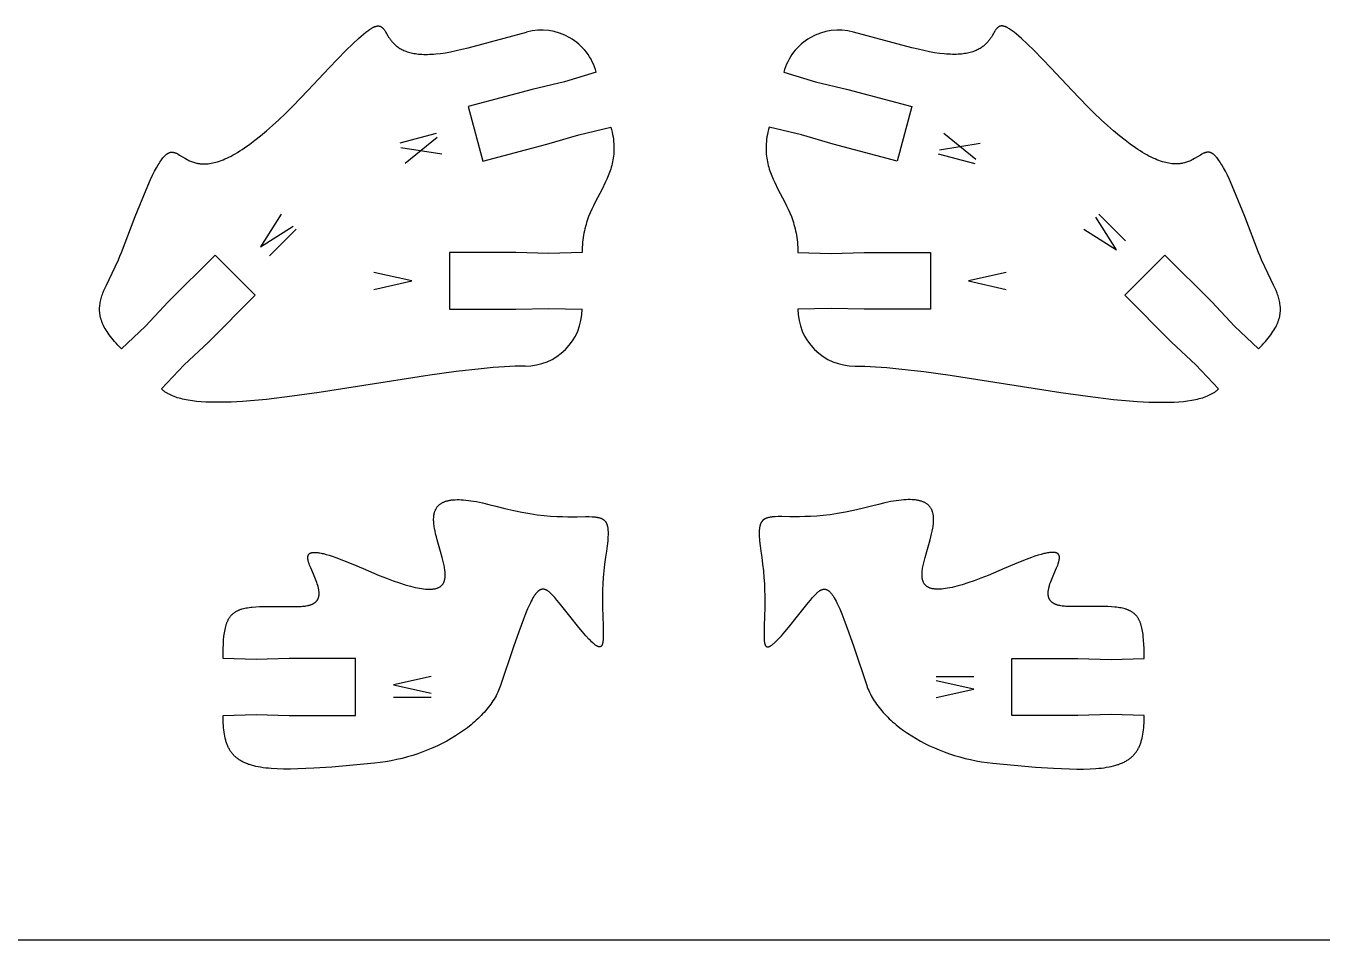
# Model space of a CAD drawing. Extents: x 1 to 221, y 1 to 131.
# Drawn here: x 76.3 to 144.8, y 1.1 to 49.4 of the extents above; entities that cross this region are included whole.
import ezdxf

# ---------------------------------------------------------------- set-up
doc = ezdxf.new("R2010")
doc.units = 0
doc.header["$MEASUREMENT"] = 0
doc.layers.add('DEFAULT', color=18, linetype='CONTINUOUS')

msp = doc.modelspace()

# ---------------------------------------------------------------- linework, layer by layer
at = {"layer": 'DEFAULT', "color": 1}
for p, q in [((99.676, 48.266), (102.763, 49.091)), ((123.103, 48.266), (120.017, 49.091)), ((106.439, 46.971), (104.759, 46.47)), ((116.341, 46.971), (118.02, 46.47)), ((103.059, 46.064), (99.676, 45.161)), ((104.759, 46.47), (103.059, 46.064)), ((118.02, 46.47), (119.72, 46.064)), ((119.72, 46.064), (123.103, 45.161)), ((99.676, 45.161), (100.452, 42.265)), ((123.103, 45.161), (122.327, 42.265)), ((105.511, 43.669), (107.215, 44.075)), ((117.269, 43.669), (115.565, 44.075)), ((100.452, 42.265), (103.835, 43.168)), ((103.835, 43.168), (105.511, 43.669)), ((118.944, 43.168), (117.269, 43.669)), ((122.327, 42.265), (118.944, 43.168)), ((86.313, 37.312), (83.84, 34.839)), ((88.433, 35.192), (86.313, 37.312)), ((98.692, 37.45), (98.692, 34.451)), ((102.191, 37.45), (98.692, 37.45)), ((103.941, 37.4), (102.191, 37.45)), ((105.691, 37.45), (103.941, 37.4)), ((117.089, 37.45), (118.838, 37.4)), ((118.838, 37.4), (120.588, 37.45)), ((120.588, 37.45), (124.088, 37.45)), ((124.088, 37.45), (124.088, 34.451)), ((134.346, 35.192), (136.467, 37.312)), ((136.467, 37.312), (138.94, 34.839)), ((85.96, 32.719), (88.433, 35.192)), ((136.819, 32.719), (134.346, 35.192)), ((83.84, 34.839), (82.637, 33.566)), ((98.692, 34.451), (102.191, 34.451)), ((102.191, 34.451), (103.941, 34.5)), ((103.941, 34.5), (105.691, 34.451)), ((118.838, 34.5), (117.089, 34.451)), ((120.588, 34.451), (118.838, 34.5)), ((124.088, 34.451), (120.588, 34.451)), ((138.94, 34.839), (140.143, 33.566)), ((82.637, 33.566), (81.363, 32.363)), ((140.143, 33.566), (141.416, 32.363)), ((84.686, 31.516), (85.96, 32.719)), ((138.093, 31.516), (136.819, 32.719)), ((83.483, 30.242), (84.686, 31.516)), ((139.296, 30.242), (138.093, 31.516)), ((88.48, 15.954), (86.73, 16.004)), ((90.229, 16.004), (88.48, 15.954)), ((93.729, 16.004), (90.229, 16.004)), ((93.729, 13.005), (93.729, 16.004)), ((128.378, 13.005), (128.378, 16.004)), ((128.378, 16.004), (131.877, 16.004)), ((131.877, 16.004), (133.627, 15.954)), ((133.627, 15.954), (135.377, 16.004)), ((86.73, 13.005), (88.48, 13.054)), ((88.48, 13.054), (90.229, 13.005)), ((90.229, 13.005), (93.729, 13.005)), ((131.877, 13.005), (128.378, 13.005)), ((133.627, 13.054), (131.877, 13.005)), ((135.377, 13.005), (133.627, 13.054)), ((209.39, 1.138), (13.39, 1.138))]:
    msp.add_line(p, q, dxfattribs=at)
at = {"layer": 'DEFAULT', "color": 250}
for p, q in [((97.989, 43.734), (96.061, 43.218)), ((98.047, 43.519), (96.349, 42.142)), ((124.559, 42.873), (126.719, 43.216)), ((126.488, 42.356), (124.79, 43.733)), ((96.118, 43.002), (98.278, 42.659)), ((124.502, 42.658), (126.43, 42.141)), ((132.974, 39.471), (134.385, 38.059)), ((90.593, 38.684), (89.181, 37.272)), ((124.381, 15.06), (126.378, 15.06)), ((97.726, 13.947), (95.729, 13.947))]:
    msp.add_line(p, q, dxfattribs=at)
at = {"layer": 'DEFAULT', "color": 1}
for points in [[(91.209, 46.004), (92.34, 47.209), (93.22, 48.114), (93.578, 48.465), (93.886, 48.753), (94.024, 48.875), (94.151, 48.983), (94.267, 49.078), (94.375, 49.16), (94.425, 49.196), (94.474, 49.229), (94.52, 49.259), (94.564, 49.287), (94.607, 49.311), (94.647, 49.333), (94.667, 49.343), (94.686, 49.352), (94.705, 49.36), (94.723, 49.368), (94.741, 49.376), (94.758, 49.382), (94.775, 49.388), (94.792, 49.393), (94.808, 49.398), (94.824, 49.402), (94.84, 49.406), (94.855, 49.409), (94.87, 49.411), (94.885, 49.413), (94.899, 49.414), (94.913, 49.415), (94.927, 49.415), (94.94, 49.415), (94.953, 49.414), (94.966, 49.413), (94.979, 49.411), (94.991, 49.408), (95.003, 49.405), (95.015, 49.402), (95.026, 49.398), (95.038, 49.394), (95.049, 49.389), (95.06, 49.384), (95.071, 49.378), (95.081, 49.372), (95.092, 49.365), (95.102, 49.358), (95.112, 49.351), (95.122, 49.343), (95.132, 49.335), (95.141, 49.326), (95.151, 49.317), (95.16, 49.308), (95.17, 49.298), (95.179, 49.288), (95.188, 49.278), (95.197, 49.267), (95.215, 49.245), (95.233, 49.221), (95.25, 49.196), (95.268, 49.17), (95.285, 49.143), (95.434, 48.898), (95.476, 48.83), (95.521, 48.762), (95.545, 48.727), (95.57, 48.693), (95.596, 48.658), (95.624, 48.623), (95.652, 48.588), (95.682, 48.554), (95.713, 48.52), (95.746, 48.486), (95.78, 48.452), (95.815, 48.419), (95.853, 48.386), (95.891, 48.354), (95.932, 48.322), (95.975, 48.291), (96.019, 48.261), (96.066, 48.231), (96.115, 48.203), (96.165, 48.175), (96.218, 48.148), (96.274, 48.123), (96.331, 48.098), (96.391, 48.075), (96.454, 48.053), (96.519, 48.033), (96.587, 48.013), (96.657, 47.996), (96.731, 47.979), (96.807, 47.965), (96.886, 47.952), (96.968, 47.941), (97.053, 47.931), (97.141, 47.924), (97.233, 47.918), (97.328, 47.914), (97.426, 47.913), (97.527, 47.913), (97.632, 47.916), (97.741, 47.921), (97.853, 47.928), (97.969, 47.938), (98.212, 47.965), (98.471, 48.002), (98.747, 48.051), (99.039, 48.11), (99.348, 48.182), (99.676, 48.266)], [(131.57, 46.004), (130.439, 47.209), (129.559, 48.114), (129.202, 48.465), (128.893, 48.753), (128.756, 48.875), (128.629, 48.983), (128.512, 49.078), (128.404, 49.16), (128.354, 49.196), (128.305, 49.229), (128.259, 49.259), (128.215, 49.287), (128.173, 49.311), (128.132, 49.333), (128.113, 49.343), (128.093, 49.352), (128.075, 49.36), (128.056, 49.368), (128.039, 49.376), (128.021, 49.382), (128.004, 49.388), (127.987, 49.393), (127.971, 49.398), (127.955, 49.402), (127.939, 49.406), (127.924, 49.409), (127.909, 49.411), (127.894, 49.413), (127.88, 49.414), (127.866, 49.415), (127.852, 49.415), (127.839, 49.415), (127.826, 49.414), (127.813, 49.413), (127.801, 49.411), (127.788, 49.408), (127.776, 49.405), (127.764, 49.402), (127.753, 49.398), (127.741, 49.394), (127.73, 49.389), (127.719, 49.384), (127.709, 49.378), (127.698, 49.372), (127.688, 49.365), (127.677, 49.358), (127.667, 49.351), (127.657, 49.343), (127.648, 49.335), (127.638, 49.326), (127.628, 49.317), (127.619, 49.308), (127.61, 49.298), (127.6, 49.288), (127.591, 49.278), (127.582, 49.267), (127.564, 49.245), (127.547, 49.221), (127.529, 49.196), (127.512, 49.17), (127.494, 49.143), (127.346, 48.898), (127.303, 48.83), (127.258, 48.762), (127.234, 48.727), (127.209, 48.693), (127.183, 48.658), (127.156, 48.623), (127.127, 48.588), (127.097, 48.554), (127.066, 48.52), (127.034, 48.486), (127, 48.452), (126.964, 48.419), (126.927, 48.386), (126.888, 48.354), (126.847, 48.322), (126.804, 48.291), (126.76, 48.261), (126.713, 48.231), (126.665, 48.203), (126.614, 48.175), (126.561, 48.148), (126.506, 48.123), (126.448, 48.098), (126.388, 48.075), (126.325, 48.053), (126.26, 48.033), (126.192, 48.013), (126.122, 47.996), (126.049, 47.979), (125.972, 47.965), (125.893, 47.952), (125.811, 47.941), (125.726, 47.931), (125.638, 47.924), (125.546, 47.918), (125.452, 47.914), (125.354, 47.913), (125.252, 47.913), (125.147, 47.916), (125.038, 47.921), (124.926, 47.928), (124.81, 47.938), (124.567, 47.965), (124.308, 48.002), (124.033, 48.051), (123.74, 48.11), (123.431, 48.182), (123.103, 48.266)], [(81.363, 37.453), (82.089, 39.358), (82.664, 40.764), (82.905, 41.3), (83.014, 41.53), (83.118, 41.737), (83.216, 41.921), (83.309, 42.083), (83.353, 42.156), (83.396, 42.225), (83.438, 42.288), (83.479, 42.347), (83.52, 42.401), (83.559, 42.45), (83.578, 42.473), (83.597, 42.495), (83.616, 42.516), (83.635, 42.536), (83.653, 42.555), (83.671, 42.573), (83.689, 42.59), (83.707, 42.606), (83.725, 42.621), (83.743, 42.635), (83.76, 42.648), (83.778, 42.661), (83.795, 42.672), (83.812, 42.682), (83.829, 42.692), (83.846, 42.701), (83.862, 42.709), (83.879, 42.716), (83.896, 42.722), (83.912, 42.728), (83.928, 42.732), (83.945, 42.737), (83.961, 42.74), (83.977, 42.743), (83.993, 42.744), (84.009, 42.746), (84.026, 42.746), (84.042, 42.746), (84.058, 42.746), (84.074, 42.744), (84.09, 42.742), (84.106, 42.74), (84.122, 42.737), (84.138, 42.734), (84.154, 42.729), (84.17, 42.725), (84.186, 42.72), (84.202, 42.714), (84.218, 42.708), (84.235, 42.702), (84.251, 42.695), (84.267, 42.688), (84.3, 42.672), (84.334, 42.655), (84.368, 42.636), (84.437, 42.596), (84.584, 42.505), (84.743, 42.409), (84.829, 42.361), (84.874, 42.337), (84.92, 42.315), (84.967, 42.292), (85.016, 42.271), (85.065, 42.251), (85.117, 42.231), (85.17, 42.213), (85.224, 42.196), (85.28, 42.181), (85.338, 42.167), (85.368, 42.161), (85.398, 42.155), (85.428, 42.15), (85.459, 42.145), (85.491, 42.141), (85.522, 42.137), (85.555, 42.134), (85.588, 42.131), (85.621, 42.129), (85.655, 42.128), (85.689, 42.127), (85.724, 42.127), (85.759, 42.127), (85.795, 42.128), (85.831, 42.129), (85.868, 42.132), (85.906, 42.135), (85.944, 42.139), (86.022, 42.148), (86.102, 42.161), (86.184, 42.177), (86.269, 42.196), (86.356, 42.219), (86.446, 42.246), (86.539, 42.276), (86.634, 42.31), (86.732, 42.348), (86.832, 42.39), (86.936, 42.436), (87.042, 42.487), (87.152, 42.542), (87.264, 42.602), (87.379, 42.667), (87.497, 42.737), (87.619, 42.811), (87.744, 42.891), (87.872, 42.977), (88.138, 43.164), (88.418, 43.374), (88.712, 43.607), (89.021, 43.866), (89.345, 44.151), (89.685, 44.463), (90.041, 44.804), (90.413, 45.173), (91.209, 46.004)], [(141.416, 37.453), (140.69, 39.358), (140.115, 40.764), (139.875, 41.3), (139.765, 41.53), (139.661, 41.737), (139.563, 41.921), (139.471, 42.083), (139.426, 42.156), (139.383, 42.225), (139.341, 42.288), (139.3, 42.347), (139.26, 42.401), (139.22, 42.45), (139.201, 42.473), (139.182, 42.495), (139.163, 42.516), (139.145, 42.536), (139.126, 42.555), (139.108, 42.573), (139.09, 42.59), (139.072, 42.606), (139.054, 42.621), (139.036, 42.635), (139.019, 42.648), (139.002, 42.661), (138.984, 42.672), (138.967, 42.682), (138.95, 42.692), (138.934, 42.701), (138.917, 42.709), (138.9, 42.716), (138.884, 42.722), (138.867, 42.728), (138.851, 42.732), (138.835, 42.737), (138.818, 42.74), (138.802, 42.743), (138.786, 42.744), (138.77, 42.746), (138.754, 42.746), (138.738, 42.746), (138.722, 42.746), (138.706, 42.744), (138.69, 42.742), (138.674, 42.74), (138.658, 42.737), (138.642, 42.734), (138.626, 42.729), (138.609, 42.725), (138.593, 42.72), (138.577, 42.714), (138.561, 42.708), (138.545, 42.702), (138.528, 42.695), (138.512, 42.688), (138.479, 42.672), (138.445, 42.655), (138.411, 42.636), (138.342, 42.596), (138.196, 42.505), (138.036, 42.409), (137.95, 42.361), (137.905, 42.337), (137.86, 42.315), (137.812, 42.292), (137.764, 42.271), (137.714, 42.251), (137.662, 42.231), (137.609, 42.213), (137.555, 42.196), (137.499, 42.181), (137.441, 42.167), (137.411, 42.161), (137.381, 42.155), (137.351, 42.15), (137.32, 42.145), (137.289, 42.141), (137.257, 42.137), (137.225, 42.134), (137.192, 42.131), (137.158, 42.129), (137.125, 42.128), (137.09, 42.127), (137.056, 42.127), (137.02, 42.127), (136.984, 42.128), (136.948, 42.129), (136.911, 42.132), (136.873, 42.135), (136.835, 42.139), (136.758, 42.148), (136.678, 42.161), (136.595, 42.177), (136.51, 42.196), (136.423, 42.219), (136.333, 42.246), (136.24, 42.276), (136.145, 42.31), (136.047, 42.348), (135.947, 42.39), (135.843, 42.436), (135.737, 42.487), (135.628, 42.542), (135.515, 42.602), (135.4, 42.667), (135.282, 42.737), (135.16, 42.811), (135.035, 42.891), (134.907, 42.977), (134.641, 43.164), (134.361, 43.374), (134.067, 43.607), (133.758, 43.866), (133.434, 44.151), (133.094, 44.463), (132.738, 44.804), (132.366, 45.173), (131.57, 46.004)], [(107.215, 44.075), (107.249, 43.941), (107.279, 43.809), (107.304, 43.681), (107.325, 43.556), (107.343, 43.434), (107.356, 43.314), (107.366, 43.196), (107.372, 43.082), (107.375, 42.969), (107.374, 42.859), (107.369, 42.751), (107.362, 42.645), (107.352, 42.541), (107.339, 42.439), (107.323, 42.339), (107.304, 42.24), (107.283, 42.143), (107.259, 42.047), (107.233, 41.953), (107.205, 41.859), (107.175, 41.767), (107.143, 41.677), (107.109, 41.587), (107.074, 41.497), (106.998, 41.321), (106.917, 41.147), (106.744, 40.802), (106.377, 40.101), (106.288, 39.92), (106.2, 39.733), (106.117, 39.542), (106.038, 39.344), (106, 39.243), (105.965, 39.14), (105.93, 39.035), (105.898, 38.928), (105.867, 38.819), (105.839, 38.707), (105.812, 38.594), (105.788, 38.477), (105.766, 38.359), (105.747, 38.238), (105.73, 38.114), (105.716, 37.987), (105.705, 37.857), (105.697, 37.725), (105.692, 37.589), (105.691, 37.45)], [(115.565, 44.075), (115.53, 43.941), (115.501, 43.809), (115.475, 43.681), (115.454, 43.556), (115.436, 43.434), (115.423, 43.314), (115.413, 43.196), (115.407, 43.082), (115.405, 42.969), (115.406, 42.859), (115.41, 42.751), (115.417, 42.645), (115.427, 42.541), (115.441, 42.439), (115.457, 42.339), (115.475, 42.24), (115.497, 42.143), (115.52, 42.047), (115.546, 41.953), (115.574, 41.859), (115.604, 41.767), (115.636, 41.677), (115.67, 41.587), (115.706, 41.497), (115.781, 41.321), (115.862, 41.147), (116.036, 40.802), (116.402, 40.101), (116.492, 39.92), (116.579, 39.733), (116.662, 39.542), (116.741, 39.344), (116.779, 39.243), (116.815, 39.14), (116.849, 39.035), (116.881, 38.928), (116.912, 38.819), (116.941, 38.707), (116.967, 38.594), (116.991, 38.477), (117.013, 38.359), (117.032, 38.238), (117.049, 38.114), (117.063, 37.987), (117.074, 37.857), (117.082, 37.725), (117.087, 37.589), (117.089, 37.45)], [(81.363, 32.363), (81.174, 32.558), (81.087, 32.653), (81.005, 32.746), (80.927, 32.837), (80.854, 32.926), (80.785, 33.014), (80.721, 33.101), (80.661, 33.186), (80.605, 33.269), (80.553, 33.351), (80.506, 33.432), (80.462, 33.512), (80.422, 33.591), (80.386, 33.668), (80.369, 33.706), (80.354, 33.744), (80.339, 33.782), (80.325, 33.82), (80.312, 33.857), (80.299, 33.894), (80.288, 33.931), (80.277, 33.968), (80.268, 34.005), (80.259, 34.041), (80.251, 34.077), (80.243, 34.113), (80.237, 34.149), (80.231, 34.185), (80.226, 34.22), (80.222, 34.256), (80.218, 34.291), (80.216, 34.326), (80.214, 34.361), (80.212, 34.396), (80.211, 34.431), (80.212, 34.466), (80.212, 34.5), (80.214, 34.535), (80.216, 34.57), (80.218, 34.604), (80.222, 34.638), (80.225, 34.673), (80.235, 34.742), (80.247, 34.81), (80.261, 34.879), (80.277, 34.947), (80.296, 35.016), (80.316, 35.085), (80.338, 35.154), (80.362, 35.224), (80.388, 35.294), (80.444, 35.435), (80.506, 35.579), (80.573, 35.725), (80.72, 36.028), (81.041, 36.689), (81.205, 37.057), (81.285, 37.251), (81.363, 37.453)], [(141.416, 32.363), (141.605, 32.558), (141.692, 32.653), (141.775, 32.746), (141.852, 32.837), (141.925, 32.926), (141.994, 33.014), (142.058, 33.101), (142.118, 33.186), (142.174, 33.269), (142.226, 33.351), (142.274, 33.432), (142.317, 33.512), (142.357, 33.591), (142.393, 33.668), (142.41, 33.706), (142.426, 33.744), (142.441, 33.782), (142.455, 33.82), (142.468, 33.857), (142.48, 33.894), (142.491, 33.931), (142.502, 33.968), (142.512, 34.005), (142.521, 34.041), (142.529, 34.077), (142.536, 34.113), (142.542, 34.149), (142.548, 34.185), (142.553, 34.22), (142.557, 34.256), (142.561, 34.291), (142.564, 34.326), (142.566, 34.361), (142.567, 34.396), (142.568, 34.431), (142.568, 34.466), (142.567, 34.5), (142.566, 34.535), (142.564, 34.57), (142.561, 34.604), (142.558, 34.638), (142.554, 34.673), (142.544, 34.742), (142.532, 34.81), (142.518, 34.879), (142.502, 34.947), (142.483, 35.016), (142.463, 35.085), (142.441, 35.154), (142.417, 35.224), (142.391, 35.294), (142.335, 35.435), (142.273, 35.579), (142.206, 35.725), (142.06, 36.028), (141.738, 36.689), (141.574, 37.057), (141.494, 37.251), (141.416, 37.453)], [(102.692, 31.452), (102.155, 31.443), (101.586, 31.416), (100.988, 31.372), (100.363, 31.313), (99.043, 31.159), (97.651, 30.965), (91.806, 30.052), (90.388, 29.854), (89.033, 29.694), (88.386, 29.631), (87.763, 29.584), (87.167, 29.552), (86.601, 29.537), (86.33, 29.537), (86.068, 29.542), (85.814, 29.551), (85.57, 29.567), (85.335, 29.588), (85.11, 29.614), (84.895, 29.647), (84.792, 29.665), (84.691, 29.686), (84.593, 29.707), (84.498, 29.731), (84.406, 29.756), (84.316, 29.783), (84.23, 29.811), (84.146, 29.841), (84.066, 29.873), (83.988, 29.907), (83.951, 29.924), (83.914, 29.942), (83.878, 29.96), (83.842, 29.979), (83.808, 29.999), (83.774, 30.018), (83.742, 30.039), (83.71, 30.059), (83.678, 30.08), (83.648, 30.102), (83.618, 30.124), (83.59, 30.147), (83.562, 30.17), (83.535, 30.194), (83.509, 30.218), (83.483, 30.242)], [(120.087, 31.452), (120.624, 31.443), (121.193, 31.416), (121.791, 31.372), (122.417, 31.313), (123.736, 31.159), (125.128, 30.965), (130.973, 30.052), (132.391, 29.854), (133.746, 29.694), (134.393, 29.631), (135.016, 29.584), (135.612, 29.552), (136.178, 29.537), (136.449, 29.537), (136.712, 29.542), (136.965, 29.551), (137.21, 29.567), (137.444, 29.588), (137.669, 29.614), (137.884, 29.647), (137.987, 29.665), (138.088, 29.686), (138.186, 29.707), (138.281, 29.731), (138.374, 29.756), (138.463, 29.783), (138.55, 29.811), (138.633, 29.841), (138.714, 29.873), (138.791, 29.907), (138.829, 29.924), (138.866, 29.942), (138.902, 29.96), (138.937, 29.979), (138.971, 29.999), (139.005, 30.018), (139.038, 30.039), (139.07, 30.059), (139.101, 30.08), (139.131, 30.102), (139.161, 30.124), (139.19, 30.147), (139.217, 30.17), (139.244, 30.194), (139.271, 30.218), (139.296, 30.242)], [(94.124, 20.759), (94.976, 20.398), (95.358, 20.247), (95.714, 20.115), (96.043, 20.002), (96.346, 19.906), (96.625, 19.827), (96.755, 19.794), (96.88, 19.764), (96.998, 19.739), (97.112, 19.718), (97.219, 19.7), (97.322, 19.687), (97.419, 19.677), (97.51, 19.67), (97.554, 19.668), (97.597, 19.667), (97.639, 19.667), (97.679, 19.668), (97.718, 19.669), (97.756, 19.672), (97.793, 19.675), (97.829, 19.679), (97.863, 19.684), (97.897, 19.689), (97.929, 19.696), (97.96, 19.703), (97.99, 19.711), (98.019, 19.72), (98.047, 19.729), (98.074, 19.739), (98.099, 19.75), (98.124, 19.762), (98.148, 19.774), (98.171, 19.787), (98.193, 19.801), (98.214, 19.816), (98.233, 19.831), (98.252, 19.846), (98.27, 19.863), (98.288, 19.88), (98.304, 19.898), (98.319, 19.916), (98.334, 19.935), (98.347, 19.955), (98.36, 19.975), (98.372, 19.995), (98.383, 20.017), (98.394, 20.039), (98.403, 20.061), (98.412, 20.084), (98.42, 20.108), (98.428, 20.132), (98.434, 20.156), (98.44, 20.182), (98.446, 20.207), (98.45, 20.233), (98.454, 20.26), (98.457, 20.287), (98.46, 20.315), (98.462, 20.343), (98.463, 20.371), (98.464, 20.4), (98.464, 20.429), (98.464, 20.459), (98.462, 20.52), (98.457, 20.582), (98.451, 20.646), (98.442, 20.711), (98.432, 20.778), (98.421, 20.846), (98.407, 20.915), (98.377, 21.056), (98.341, 21.201), (98.302, 21.35), (98.216, 21.654), (98.036, 22.276), (97.995, 22.431), (97.958, 22.584), (97.925, 22.734), (97.897, 22.883), (97.885, 22.955), (97.875, 23.027), (97.866, 23.098), (97.86, 23.168), (97.855, 23.237), (97.853, 23.304), (97.852, 23.371), (97.853, 23.403), (97.855, 23.436), (97.856, 23.467), (97.859, 23.499), (97.862, 23.53), (97.866, 23.561), (97.871, 23.591), (97.876, 23.621), (97.882, 23.651), (97.888, 23.68), (97.896, 23.709), (97.904, 23.737), (97.912, 23.765), (97.922, 23.792), (97.932, 23.819), (97.943, 23.845), (97.955, 23.871), (97.968, 23.897), (97.982, 23.921), (97.996, 23.946), (98.011, 23.97), (98.028, 23.993), (98.045, 24.016), (98.063, 24.038), (98.081, 24.06), (98.101, 24.081), (98.122, 24.101), (98.144, 24.121), (98.166, 24.14), (98.19, 24.159), (98.215, 24.177), (98.241, 24.194), (98.267, 24.211), (98.295, 24.227), (98.324, 24.243), (98.354, 24.257), (98.385, 24.271), (98.417, 24.285), (98.45, 24.298), (98.485, 24.31), (98.52, 24.321), (98.557, 24.331), (98.595, 24.341), (98.634, 24.35), (98.674, 24.359), (98.715, 24.366), (98.758, 24.373), (98.802, 24.379), (98.847, 24.384), (98.894, 24.389), (98.941, 24.392), (98.99, 24.395), (99.092, 24.398), (99.2, 24.398), (99.313, 24.394), (99.431, 24.387), (99.556, 24.376), (99.686, 24.361), (99.822, 24.343), (99.964, 24.32), (100.112, 24.294), (100.427, 24.23), (100.769, 24.149), (101.137, 24.051)], [(101.137, 24.051), (101.62, 23.923), (102.079, 23.817), (102.514, 23.729), (102.926, 23.658), (103.315, 23.603), (103.682, 23.561), (104.027, 23.531), (104.35, 23.511), (104.653, 23.499), (104.935, 23.494), (105.44, 23.494), (105.868, 23.499), (106.055, 23.499), (106.225, 23.494), (106.303, 23.489), (106.377, 23.482), (106.413, 23.478), (106.447, 23.474), (106.48, 23.469), (106.513, 23.463), (106.544, 23.457), (106.575, 23.45), (106.604, 23.443), (106.632, 23.434), (106.66, 23.425), (106.673, 23.421), (106.686, 23.416), (106.699, 23.411), (106.712, 23.405), (106.724, 23.4), (106.736, 23.394), (106.748, 23.388), (106.76, 23.382), (106.771, 23.375), (106.782, 23.369), (106.793, 23.362), (106.804, 23.355), (106.815, 23.348), (106.825, 23.34), (106.835, 23.332), (106.845, 23.324), (106.854, 23.316), (106.864, 23.308), (106.873, 23.299), (106.882, 23.29), (106.89, 23.281), (106.899, 23.271), (106.907, 23.261), (106.915, 23.251), (106.923, 23.241), (106.93, 23.23), (106.938, 23.22), (106.945, 23.208), (106.952, 23.197), (106.958, 23.185), (106.965, 23.173), (106.971, 23.161), (106.977, 23.148), (106.983, 23.135), (106.989, 23.122), (106.994, 23.109), (106.999, 23.095), (107.004, 23.081), (107.009, 23.066), (107.014, 23.051), (107.018, 23.036), (107.022, 23.021), (107.03, 22.989), (107.037, 22.955), (107.043, 22.921), (107.048, 22.885), (107.053, 22.847), (107.056, 22.808), (107.059, 22.767), (107.062, 22.725), (107.063, 22.682), (107.064, 22.636), (107.063, 22.541), (107.059, 22.439), (107.052, 22.33), (107.043, 22.214), (107.016, 21.959), (106.979, 21.673), (106.931, 21.354)], [(120.97, 24.051), (120.487, 23.923), (120.028, 23.817), (119.593, 23.729), (119.181, 23.658), (118.792, 23.603), (118.425, 23.561), (118.08, 23.531), (117.757, 23.511), (117.454, 23.499), (117.172, 23.494), (116.667, 23.494), (116.239, 23.499), (116.052, 23.499), (115.882, 23.494), (115.804, 23.489), (115.73, 23.482), (115.694, 23.478), (115.66, 23.474), (115.626, 23.469), (115.594, 23.463), (115.563, 23.457), (115.532, 23.45), (115.503, 23.443), (115.475, 23.434), (115.447, 23.425), (115.434, 23.421), (115.421, 23.416), (115.408, 23.411), (115.395, 23.405), (115.383, 23.4), (115.371, 23.394), (115.359, 23.388), (115.347, 23.382), (115.336, 23.375), (115.325, 23.369), (115.314, 23.362), (115.303, 23.355), (115.292, 23.348), (115.282, 23.34), (115.272, 23.332), (115.262, 23.324), (115.253, 23.316), (115.243, 23.308), (115.234, 23.299), (115.225, 23.29), (115.217, 23.281), (115.208, 23.271), (115.2, 23.261), (115.192, 23.251), (115.184, 23.241), (115.177, 23.23), (115.169, 23.22), (115.162, 23.208), (115.155, 23.197), (115.149, 23.185), (115.142, 23.173), (115.136, 23.161), (115.13, 23.148), (115.124, 23.135), (115.118, 23.122), (115.113, 23.109), (115.108, 23.095), (115.103, 23.081), (115.098, 23.066), (115.093, 23.051), (115.089, 23.036), (115.085, 23.021), (115.077, 22.989), (115.07, 22.955), (115.064, 22.921), (115.059, 22.885), (115.054, 22.847), (115.051, 22.808), (115.048, 22.767), (115.045, 22.725), (115.044, 22.682), (115.043, 22.636), (115.044, 22.541), (115.048, 22.439), (115.054, 22.33), (115.064, 22.214), (115.091, 21.959), (115.128, 21.673), (115.176, 21.354)], [(127.983, 20.759), (127.131, 20.398), (126.749, 20.247), (126.393, 20.115), (126.064, 20.002), (125.761, 19.906), (125.482, 19.827), (125.352, 19.794), (125.227, 19.764), (125.109, 19.739), (124.995, 19.718), (124.888, 19.7), (124.785, 19.687), (124.688, 19.677), (124.597, 19.67), (124.552, 19.668), (124.51, 19.667), (124.468, 19.667), (124.428, 19.668), (124.389, 19.669), (124.351, 19.672), (124.314, 19.675), (124.278, 19.679), (124.244, 19.684), (124.21, 19.689), (124.178, 19.696), (124.147, 19.703), (124.117, 19.711), (124.088, 19.72), (124.06, 19.729), (124.033, 19.739), (124.008, 19.75), (123.983, 19.762), (123.959, 19.774), (123.936, 19.787), (123.914, 19.801), (123.893, 19.816), (123.874, 19.831), (123.855, 19.846), (123.837, 19.863), (123.819, 19.88), (123.803, 19.898), (123.788, 19.916), (123.773, 19.935), (123.76, 19.955), (123.747, 19.975), (123.735, 19.995), (123.724, 20.017), (123.713, 20.039), (123.703, 20.061), (123.695, 20.084), (123.687, 20.108), (123.679, 20.132), (123.672, 20.156), (123.667, 20.182), (123.661, 20.207), (123.657, 20.233), (123.653, 20.26), (123.65, 20.287), (123.647, 20.315), (123.645, 20.343), (123.644, 20.371), (123.643, 20.4), (123.643, 20.429), (123.643, 20.459), (123.645, 20.52), (123.65, 20.582), (123.656, 20.646), (123.665, 20.711), (123.675, 20.778), (123.686, 20.846), (123.7, 20.915), (123.73, 21.056), (123.766, 21.201), (123.805, 21.35), (123.891, 21.654), (124.071, 22.276), (124.112, 22.431), (124.149, 22.584), (124.182, 22.734), (124.21, 22.883), (124.222, 22.955), (124.232, 23.027), (124.241, 23.098), (124.247, 23.168), (124.252, 23.237), (124.254, 23.304), (124.254, 23.371), (124.254, 23.403), (124.252, 23.436), (124.25, 23.467), (124.248, 23.499), (124.245, 23.53), (124.241, 23.561), (124.236, 23.591), (124.231, 23.621), (124.225, 23.651), (124.219, 23.68), (124.211, 23.709), (124.203, 23.737), (124.195, 23.765), (124.185, 23.792), (124.175, 23.819), (124.164, 23.845), (124.152, 23.871), (124.139, 23.897), (124.125, 23.921), (124.111, 23.946), (124.096, 23.97), (124.079, 23.993), (124.062, 24.016), (124.044, 24.038), (124.026, 24.06), (124.006, 24.081), (123.985, 24.101), (123.963, 24.121), (123.941, 24.14), (123.917, 24.159), (123.892, 24.177), (123.866, 24.194), (123.84, 24.211), (123.812, 24.227), (123.783, 24.243), (123.753, 24.257), (123.722, 24.271), (123.69, 24.285), (123.657, 24.298), (123.622, 24.31), (123.587, 24.321), (123.55, 24.331), (123.512, 24.341), (123.473, 24.35), (123.433, 24.359), (123.392, 24.366), (123.349, 24.373), (123.305, 24.379), (123.26, 24.384), (123.213, 24.389), (123.166, 24.392), (123.117, 24.395), (123.014, 24.398), (122.907, 24.398), (122.794, 24.394), (122.676, 24.387), (122.551, 24.376), (122.421, 24.361), (122.285, 24.343), (122.143, 24.32), (121.995, 24.294), (121.68, 24.23), (121.338, 24.149), (120.97, 24.051)], [(90.709, 18.759), (90.787, 18.76), (90.862, 18.762), (90.933, 18.766), (91.001, 18.772), (91.066, 18.78), (91.127, 18.789), (91.185, 18.799), (91.213, 18.805), (91.24, 18.811), (91.267, 18.818), (91.292, 18.825), (91.317, 18.832), (91.342, 18.84), (91.365, 18.848), (91.388, 18.856), (91.41, 18.865), (91.431, 18.874), (91.452, 18.883), (91.472, 18.893), (91.491, 18.903), (91.51, 18.913), (91.528, 18.924), (91.546, 18.935), (91.562, 18.946), (91.578, 18.957), (91.594, 18.969), (91.609, 18.981), (91.623, 18.994), (91.636, 19.006), (91.649, 19.019), (91.662, 19.033), (91.674, 19.046), (91.685, 19.06), (91.696, 19.074), (91.706, 19.088), (91.716, 19.103), (91.725, 19.117), (91.733, 19.132), (91.741, 19.148), (91.749, 19.163), (91.756, 19.179), (91.762, 19.195), (91.768, 19.211), (91.774, 19.227), (91.779, 19.244), (91.783, 19.261), (91.787, 19.278), (91.791, 19.295), (91.794, 19.312), (91.797, 19.33), (91.799, 19.348), (91.801, 19.365), (91.802, 19.384), (91.804, 19.402), (91.804, 19.42), (91.805, 19.439), (91.804, 19.458), (91.804, 19.477), (91.803, 19.496), (91.802, 19.515), (91.8, 19.534), (91.796, 19.573), (91.791, 19.613), (91.784, 19.653), (91.776, 19.694), (91.767, 19.735), (91.757, 19.776), (91.746, 19.818), (91.734, 19.86), (91.707, 19.945), (91.678, 20.03), (91.646, 20.116), (91.576, 20.289), (91.503, 20.46), (91.361, 20.789), (91.329, 20.867), (91.3, 20.943), (91.274, 21.016), (91.263, 21.052), (91.252, 21.087), (91.242, 21.121), (91.234, 21.154), (91.226, 21.186), (91.22, 21.218), (91.217, 21.233), (91.215, 21.248), (91.213, 21.263), (91.211, 21.278), (91.21, 21.292), (91.209, 21.306), (91.208, 21.32), (91.208, 21.334), (91.208, 21.347), (91.209, 21.36), (91.21, 21.373), (91.211, 21.386), (91.213, 21.398), (91.215, 21.41), (91.218, 21.422), (91.221, 21.433), (91.224, 21.444), (91.228, 21.455), (91.233, 21.465), (91.238, 21.475), (91.243, 21.485), (91.249, 21.495), (91.255, 21.504), (91.262, 21.513), (91.269, 21.521), (91.277, 21.529), (91.285, 21.537), (91.294, 21.545), (91.304, 21.552), (91.314, 21.559), (91.324, 21.565), (91.335, 21.571), (91.347, 21.577), (91.359, 21.582), (91.372, 21.587), (91.386, 21.592), (91.4, 21.596), (91.414, 21.599), (91.43, 21.603), (91.445, 21.606), (91.462, 21.608), (91.479, 21.61), (91.497, 21.612), (91.515, 21.614), (91.535, 21.614), (91.554, 21.615), (91.575, 21.615), (91.596, 21.614), (91.618, 21.614), (91.641, 21.612), (91.688, 21.608), (91.738, 21.603), (91.791, 21.595), (91.847, 21.585), (91.907, 21.574), (91.969, 21.56), (92.035, 21.545), (92.176, 21.508), (92.331, 21.462), (92.501, 21.408), (92.684, 21.344), (93.098, 21.189), (93.577, 20.995), (94.124, 20.759)], [(106.931, 21.354), (106.88, 20.992), (106.841, 20.637), (106.811, 20.292), (106.79, 19.956), (106.777, 19.631), (106.77, 19.317), (106.771, 18.728), (106.8, 17.73), (106.809, 17.335), (106.808, 17.167), (106.805, 17.09), (106.801, 17.019), (106.796, 16.954), (106.793, 16.923), (106.789, 16.894), (106.785, 16.866), (106.78, 16.839), (106.774, 16.814), (106.772, 16.802), (106.769, 16.79), (106.766, 16.779), (106.762, 16.768), (106.759, 16.758), (106.755, 16.748), (106.752, 16.738), (106.748, 16.729), (106.744, 16.72), (106.74, 16.711), (106.735, 16.703), (106.731, 16.695), (106.726, 16.687), (106.722, 16.68), (106.717, 16.674), (106.712, 16.667), (106.706, 16.661), (106.701, 16.656), (106.695, 16.651), (106.69, 16.646), (106.684, 16.642), (106.677, 16.638), (106.671, 16.634), (106.665, 16.631), (106.658, 16.628), (106.651, 16.626), (106.644, 16.624), (106.637, 16.623), (106.629, 16.622), (106.622, 16.621), (106.614, 16.621), (106.606, 16.621), (106.597, 16.622), (106.589, 16.623), (106.58, 16.624), (106.571, 16.626), (106.562, 16.628), (106.553, 16.631), (106.543, 16.634), (106.534, 16.638), (106.524, 16.642), (106.513, 16.647), (106.503, 16.652), (106.492, 16.657), (106.481, 16.663), (106.47, 16.669), (106.459, 16.676), (106.447, 16.683), (106.423, 16.699), (106.398, 16.716), (106.373, 16.735), (106.346, 16.757), (106.318, 16.78), (106.289, 16.804), (106.258, 16.831), (106.195, 16.891), (106.127, 16.958), (106.054, 17.033), (105.894, 17.206), (105.714, 17.413), (105.512, 17.653), (105.038, 18.238)], [(115.176, 21.354), (115.226, 20.992), (115.266, 20.637), (115.296, 20.292), (115.317, 19.956), (115.33, 19.631), (115.337, 19.317), (115.336, 18.728), (115.307, 17.73), (115.298, 17.335), (115.299, 17.167), (115.301, 17.09), (115.305, 17.019), (115.311, 16.954), (115.314, 16.923), (115.318, 16.894), (115.322, 16.866), (115.327, 16.839), (115.332, 16.814), (115.335, 16.802), (115.338, 16.79), (115.341, 16.779), (115.345, 16.768), (115.348, 16.758), (115.352, 16.748), (115.355, 16.738), (115.359, 16.729), (115.363, 16.72), (115.367, 16.711), (115.371, 16.703), (115.376, 16.695), (115.38, 16.687), (115.385, 16.68), (115.39, 16.674), (115.395, 16.667), (115.401, 16.661), (115.406, 16.656), (115.412, 16.651), (115.417, 16.646), (115.423, 16.642), (115.429, 16.638), (115.436, 16.634), (115.442, 16.631), (115.449, 16.628), (115.456, 16.626), (115.463, 16.624), (115.47, 16.623), (115.478, 16.622), (115.485, 16.621), (115.493, 16.621), (115.501, 16.621), (115.509, 16.622), (115.518, 16.623), (115.527, 16.624), (115.536, 16.626), (115.545, 16.628), (115.554, 16.631), (115.563, 16.634), (115.573, 16.638), (115.583, 16.642), (115.593, 16.647), (115.604, 16.652), (115.615, 16.657), (115.625, 16.663), (115.637, 16.669), (115.648, 16.676), (115.66, 16.683), (115.684, 16.699), (115.708, 16.716), (115.734, 16.735), (115.761, 16.757), (115.789, 16.78), (115.818, 16.804), (115.849, 16.831), (115.912, 16.891), (115.98, 16.958), (116.053, 17.033), (116.213, 17.206), (116.393, 17.413), (116.595, 17.653), (117.069, 18.238)], [(131.398, 18.759), (131.32, 18.76), (131.245, 18.762), (131.174, 18.766), (131.106, 18.772), (131.041, 18.78), (130.98, 18.789), (130.922, 18.799), (130.894, 18.805), (130.867, 18.811), (130.84, 18.818), (130.815, 18.825), (130.79, 18.832), (130.765, 18.84), (130.742, 18.848), (130.719, 18.856), (130.697, 18.865), (130.676, 18.874), (130.655, 18.883), (130.635, 18.893), (130.615, 18.903), (130.597, 18.913), (130.579, 18.924), (130.561, 18.935), (130.545, 18.946), (130.529, 18.957), (130.513, 18.969), (130.498, 18.981), (130.484, 18.994), (130.471, 19.006), (130.458, 19.019), (130.445, 19.033), (130.433, 19.046), (130.422, 19.06), (130.411, 19.074), (130.401, 19.088), (130.391, 19.103), (130.382, 19.117), (130.374, 19.132), (130.366, 19.148), (130.358, 19.163), (130.351, 19.179), (130.345, 19.195), (130.339, 19.211), (130.333, 19.227), (130.328, 19.244), (130.324, 19.261), (130.32, 19.278), (130.316, 19.295), (130.313, 19.312), (130.31, 19.33), (130.308, 19.348), (130.306, 19.365), (130.304, 19.384), (130.303, 19.402), (130.303, 19.42), (130.302, 19.439), (130.303, 19.458), (130.303, 19.477), (130.304, 19.496), (130.305, 19.515), (130.307, 19.534), (130.311, 19.573), (130.316, 19.613), (130.323, 19.653), (130.331, 19.694), (130.34, 19.735), (130.35, 19.776), (130.361, 19.818), (130.373, 19.86), (130.4, 19.945), (130.429, 20.03), (130.461, 20.116), (130.531, 20.289), (130.604, 20.46), (130.746, 20.789), (130.778, 20.867), (130.807, 20.943), (130.833, 21.016), (130.844, 21.052), (130.855, 21.087), (130.865, 21.121), (130.873, 21.154), (130.881, 21.186), (130.887, 21.218), (130.89, 21.233), (130.892, 21.248), (130.894, 21.263), (130.896, 21.278), (130.897, 21.292), (130.898, 21.306), (130.899, 21.32), (130.899, 21.334), (130.899, 21.347), (130.898, 21.36), (130.897, 21.373), (130.896, 21.386), (130.894, 21.398), (130.892, 21.41), (130.889, 21.422), (130.886, 21.433), (130.883, 21.444), (130.879, 21.455), (130.874, 21.465), (130.869, 21.475), (130.864, 21.485), (130.858, 21.495), (130.852, 21.504), (130.845, 21.513), (130.838, 21.521), (130.83, 21.529), (130.822, 21.537), (130.813, 21.545), (130.803, 21.552), (130.793, 21.559), (130.783, 21.565), (130.772, 21.571), (130.76, 21.577), (130.748, 21.582), (130.735, 21.587), (130.721, 21.592), (130.707, 21.596), (130.693, 21.599), (130.677, 21.603), (130.661, 21.606), (130.645, 21.608), (130.628, 21.61), (130.61, 21.612), (130.592, 21.614), (130.572, 21.614), (130.553, 21.615), (130.532, 21.615), (130.511, 21.614), (130.489, 21.614), (130.466, 21.612), (130.419, 21.608), (130.369, 21.603), (130.316, 21.595), (130.26, 21.585), (130.2, 21.574), (130.138, 21.56), (130.072, 21.545), (129.931, 21.508), (129.776, 21.462), (129.606, 21.408), (129.422, 21.344), (129.009, 21.189), (128.53, 20.995), (127.983, 20.759)], [(105.038, 18.238), (104.479, 18.949), (104.36, 19.095), (104.249, 19.227), (104.195, 19.287), (104.143, 19.343), (104.093, 19.396), (104.043, 19.443), (104.019, 19.466), (103.995, 19.487), (103.971, 19.507), (103.948, 19.526), (103.925, 19.544), (103.902, 19.561), (103.879, 19.577), (103.857, 19.591), (103.846, 19.598), (103.835, 19.604), (103.824, 19.61), (103.813, 19.616), (103.802, 19.622), (103.791, 19.627), (103.78, 19.632), (103.769, 19.637), (103.758, 19.641), (103.748, 19.645), (103.737, 19.649), (103.726, 19.652), (103.716, 19.655), (103.705, 19.658), (103.694, 19.66), (103.684, 19.663), (103.673, 19.664), (103.663, 19.666), (103.652, 19.667), (103.642, 19.668), (103.631, 19.668), (103.621, 19.668), (103.611, 19.668), (103.6, 19.668), (103.59, 19.667), (103.58, 19.665), (103.569, 19.664), (103.559, 19.662), (103.549, 19.66), (103.539, 19.657), (103.528, 19.654), (103.518, 19.651), (103.508, 19.647), (103.498, 19.643), (103.487, 19.639), (103.477, 19.634), (103.467, 19.629), (103.457, 19.623), (103.446, 19.617), (103.436, 19.611), (103.426, 19.605), (103.416, 19.598), (103.405, 19.59), (103.395, 19.583), (103.385, 19.575), (103.374, 19.566), (103.364, 19.557), (103.354, 19.548), (103.343, 19.539), (103.333, 19.529), (103.312, 19.508), (103.291, 19.485), (103.27, 19.461), (103.249, 19.435), (103.228, 19.407), (103.206, 19.378), (103.185, 19.348), (103.163, 19.315), (103.141, 19.281), (103.097, 19.209), (103.052, 19.129), (103.006, 19.042), (102.959, 18.948), (102.911, 18.848), (102.811, 18.624), (102.705, 18.37), (102.593, 18.086), (102.348, 17.421), (102.069, 16.622), (101.386, 14.591)], [(117.069, 18.238), (117.628, 18.949), (117.747, 19.095), (117.858, 19.227), (117.912, 19.287), (117.964, 19.343), (118.014, 19.396), (118.064, 19.443), (118.088, 19.466), (118.112, 19.487), (118.136, 19.507), (118.159, 19.526), (118.182, 19.544), (118.205, 19.561), (118.228, 19.577), (118.25, 19.591), (118.261, 19.598), (118.272, 19.604), (118.283, 19.61), (118.294, 19.616), (118.305, 19.622), (118.316, 19.627), (118.327, 19.632), (118.338, 19.637), (118.349, 19.641), (118.359, 19.645), (118.37, 19.649), (118.381, 19.652), (118.391, 19.655), (118.402, 19.658), (118.413, 19.66), (118.423, 19.663), (118.434, 19.664), (118.444, 19.666), (118.455, 19.667), (118.465, 19.668), (118.475, 19.668), (118.486, 19.668), (118.496, 19.668), (118.507, 19.668), (118.517, 19.667), (118.527, 19.665), (118.538, 19.664), (118.548, 19.662), (118.558, 19.66), (118.568, 19.657), (118.579, 19.654), (118.589, 19.651), (118.599, 19.647), (118.609, 19.643), (118.62, 19.639), (118.63, 19.634), (118.64, 19.629), (118.65, 19.623), (118.661, 19.617), (118.671, 19.611), (118.681, 19.605), (118.691, 19.598), (118.702, 19.59), (118.712, 19.583), (118.722, 19.575), (118.733, 19.566), (118.743, 19.557), (118.753, 19.548), (118.764, 19.539), (118.774, 19.529), (118.795, 19.508), (118.816, 19.485), (118.837, 19.461), (118.858, 19.435), (118.879, 19.407), (118.9, 19.378), (118.922, 19.348), (118.944, 19.315), (118.966, 19.281), (119.01, 19.209), (119.055, 19.129), (119.101, 19.042), (119.148, 18.948), (119.196, 18.848), (119.296, 18.624), (119.402, 18.37), (119.514, 18.086), (119.759, 17.421), (120.038, 16.622), (120.721, 14.591)], [(86.73, 16.004), (86.737, 16.529), (86.747, 16.764), (86.761, 16.983), (86.78, 17.185), (86.792, 17.28), (86.805, 17.371), (86.82, 17.459), (86.836, 17.542), (86.853, 17.623), (86.872, 17.699), (86.893, 17.772), (86.904, 17.807), (86.916, 17.842), (86.928, 17.875), (86.94, 17.908), (86.953, 17.94), (86.966, 17.971), (86.98, 18.002), (86.995, 18.031), (87.009, 18.06), (87.025, 18.088), (87.04, 18.115), (87.056, 18.142), (87.073, 18.168), (87.09, 18.193), (87.108, 18.217), (87.127, 18.241), (87.145, 18.264), (87.165, 18.287), (87.185, 18.308), (87.205, 18.329), (87.226, 18.35), (87.248, 18.369), (87.27, 18.389), (87.293, 18.407), (87.316, 18.425), (87.34, 18.442), (87.364, 18.459), (87.39, 18.475), (87.415, 18.491), (87.442, 18.506), (87.469, 18.52), (87.496, 18.534), (87.524, 18.547), (87.553, 18.56), (87.583, 18.573), (87.613, 18.584), (87.644, 18.596), (87.675, 18.607), (87.708, 18.617), (87.741, 18.627), (87.808, 18.646), (87.879, 18.662), (87.953, 18.678), (88.029, 18.691), (88.108, 18.703), (88.191, 18.714), (88.276, 18.724), (88.457, 18.739), (88.65, 18.75), (89.077, 18.761), (89.56, 18.763), (90.709, 18.759)], [(135.377, 16.004), (135.37, 16.529), (135.36, 16.764), (135.346, 16.983), (135.327, 17.185), (135.315, 17.28), (135.302, 17.371), (135.287, 17.459), (135.271, 17.542), (135.254, 17.623), (135.234, 17.699), (135.214, 17.772), (135.203, 17.807), (135.191, 17.842), (135.179, 17.875), (135.167, 17.908), (135.154, 17.94), (135.14, 17.971), (135.127, 18.002), (135.112, 18.031), (135.098, 18.06), (135.082, 18.088), (135.067, 18.115), (135.05, 18.142), (135.034, 18.168), (135.016, 18.193), (134.999, 18.217), (134.98, 18.241), (134.962, 18.264), (134.942, 18.287), (134.922, 18.308), (134.902, 18.329), (134.881, 18.35), (134.859, 18.369), (134.837, 18.389), (134.814, 18.407), (134.791, 18.425), (134.767, 18.442), (134.743, 18.459), (134.717, 18.475), (134.692, 18.491), (134.665, 18.506), (134.638, 18.52), (134.611, 18.534), (134.582, 18.547), (134.554, 18.56), (134.524, 18.573), (134.494, 18.584), (134.463, 18.596), (134.431, 18.607), (134.399, 18.617), (134.366, 18.627), (134.299, 18.646), (134.228, 18.662), (134.154, 18.678), (134.078, 18.691), (133.999, 18.703), (133.916, 18.714), (133.831, 18.724), (133.65, 18.739), (133.457, 18.75), (133.03, 18.761), (132.547, 18.763), (131.398, 18.759)], [(101.386, 14.591), (101.353, 14.498), (101.318, 14.407), (101.279, 14.315), (101.238, 14.224), (101.193, 14.133), (101.146, 14.042), (101.095, 13.952), (101.042, 13.862), (100.986, 13.773), (100.927, 13.684), (100.865, 13.595), (100.801, 13.508), (100.734, 13.42), (100.664, 13.334), (100.592, 13.248), (100.517, 13.163), (100.44, 13.078), (100.36, 12.994), (100.278, 12.911), (100.193, 12.829), (100.106, 12.748), (100.017, 12.667), (99.925, 12.587), (99.832, 12.509), (99.637, 12.354), (99.435, 12.204), (99.225, 12.058), (99.006, 11.916), (98.781, 11.779), (98.548, 11.648), (98.308, 11.522), (98.062, 11.401), (97.81, 11.286), (97.552, 11.177), (97.288, 11.075), (97.02, 10.979), (96.746, 10.89), (96.468, 10.808), (96.186, 10.733), (95.9, 10.666), (95.61, 10.607), (95.318, 10.556), (95.022, 10.513), (94.724, 10.479)], [(120.721, 14.591), (120.753, 14.498), (120.789, 14.407), (120.827, 14.315), (120.869, 14.224), (120.913, 14.133), (120.961, 14.042), (121.011, 13.952), (121.065, 13.862), (121.121, 13.773), (121.18, 13.684), (121.241, 13.595), (121.306, 13.508), (121.373, 13.42), (121.443, 13.334), (121.515, 13.248), (121.59, 13.163), (121.667, 13.078), (121.747, 12.994), (121.829, 12.911), (121.914, 12.829), (122.001, 12.748), (122.09, 12.667), (122.182, 12.587), (122.275, 12.509), (122.469, 12.354), (122.672, 12.204), (122.882, 12.058), (123.101, 11.916), (123.326, 11.779), (123.559, 11.648), (123.799, 11.522), (124.045, 11.401), (124.297, 11.286), (124.555, 11.177), (124.819, 11.075), (125.087, 10.979), (125.361, 10.89), (125.639, 10.808), (125.921, 10.733), (126.207, 10.666), (126.496, 10.607), (126.789, 10.556), (127.085, 10.513), (127.383, 10.479)], [(94.724, 10.479), (92.475, 10.275), (91.522, 10.21), (90.675, 10.173), (90.29, 10.166), (89.929, 10.168), (89.592, 10.178), (89.278, 10.197), (89.13, 10.21), (88.987, 10.225), (88.849, 10.243), (88.717, 10.263), (88.59, 10.285), (88.468, 10.311), (88.351, 10.338), (88.238, 10.369), (88.184, 10.385), (88.131, 10.402), (88.08, 10.419), (88.029, 10.438), (87.979, 10.457), (87.931, 10.476), (87.884, 10.497), (87.838, 10.518), (87.793, 10.539), (87.749, 10.562), (87.707, 10.585), (87.665, 10.609), (87.625, 10.634), (87.585, 10.659), (87.547, 10.686), (87.51, 10.712), (87.473, 10.74), (87.438, 10.769), (87.404, 10.798), (87.371, 10.828), (87.338, 10.859), (87.307, 10.89), (87.277, 10.923), (87.247, 10.956), (87.219, 10.99), (87.192, 11.025), (87.165, 11.06), (87.139, 11.097), (87.115, 11.134), (87.091, 11.172), (87.068, 11.211), (87.046, 11.251), (87.025, 11.292), (87.004, 11.333), (86.985, 11.375), (86.966, 11.419), (86.948, 11.463), (86.931, 11.508), (86.915, 11.554), (86.899, 11.6), (86.884, 11.648), (86.87, 11.697), (86.857, 11.746), (86.844, 11.797), (86.821, 11.9), (86.801, 12.007), (86.784, 12.118), (86.769, 12.233), (86.757, 12.352), (86.747, 12.475), (86.739, 12.601), (86.734, 12.732), (86.73, 13.005)], [(127.383, 10.479), (129.632, 10.275), (130.585, 10.21), (131.432, 10.173), (131.817, 10.166), (132.178, 10.168), (132.515, 10.178), (132.829, 10.197), (132.977, 10.21), (133.12, 10.225), (133.258, 10.243), (133.39, 10.263), (133.517, 10.285), (133.639, 10.311), (133.756, 10.338), (133.868, 10.369), (133.923, 10.385), (133.976, 10.402), (134.027, 10.419), (134.078, 10.438), (134.127, 10.457), (134.176, 10.476), (134.223, 10.497), (134.269, 10.518), (134.314, 10.539), (134.358, 10.562), (134.4, 10.585), (134.442, 10.609), (134.482, 10.634), (134.522, 10.659), (134.56, 10.686), (134.597, 10.712), (134.634, 10.74), (134.669, 10.769), (134.703, 10.798), (134.736, 10.828), (134.769, 10.859), (134.8, 10.89), (134.83, 10.923), (134.86, 10.956), (134.888, 10.99), (134.915, 11.025), (134.942, 11.06), (134.968, 11.097), (134.992, 11.134), (135.016, 11.172), (135.039, 11.211), (135.061, 11.251), (135.082, 11.292), (135.103, 11.333), (135.122, 11.375), (135.141, 11.419), (135.159, 11.463), (135.176, 11.508), (135.192, 11.554), (135.208, 11.6), (135.223, 11.648), (135.237, 11.697), (135.25, 11.746), (135.263, 11.797), (135.286, 11.9), (135.306, 12.007), (135.323, 12.118), (135.338, 12.233), (135.35, 12.352), (135.36, 12.475), (135.368, 12.601), (135.373, 12.732), (135.377, 13.005)]]:
    msp.add_lwpolyline(points, dxfattribs=at)
at = {"layer": 'DEFAULT', "color": 250}
for points in [[(89.806, 39.471), (88.709, 37.744), (90.436, 38.841)], [(132.186, 38.684), (133.913, 37.587), (132.816, 39.314)], [(94.695, 35.504), (96.692, 35.95), (94.695, 36.395)], [(128.084, 36.395), (126.088, 35.95), (128.084, 35.504)], [(97.726, 15.06), (95.729, 14.615), (97.726, 14.17)], [(124.381, 13.947), (126.378, 14.392), (124.381, 14.837)]]:
    msp.add_lwpolyline(points, dxfattribs=at)
at = {"layer": 'DEFAULT', "color": 1}
for centre, radius, start, end in [((103.542, 46.195), 2.999, 14.99494, 105.05448), ((119.238, 46.195), 2.999, 74.94552, 165.00506), ((102.695, 34.448), 2.996, 269.95185, 0.04815), ((120.085, 34.448), 2.996, 179.95185, 270.04815)]:
    msp.add_arc(centre, radius, start, end, dxfattribs=at)

doc.saveas('drawing.dxf')
